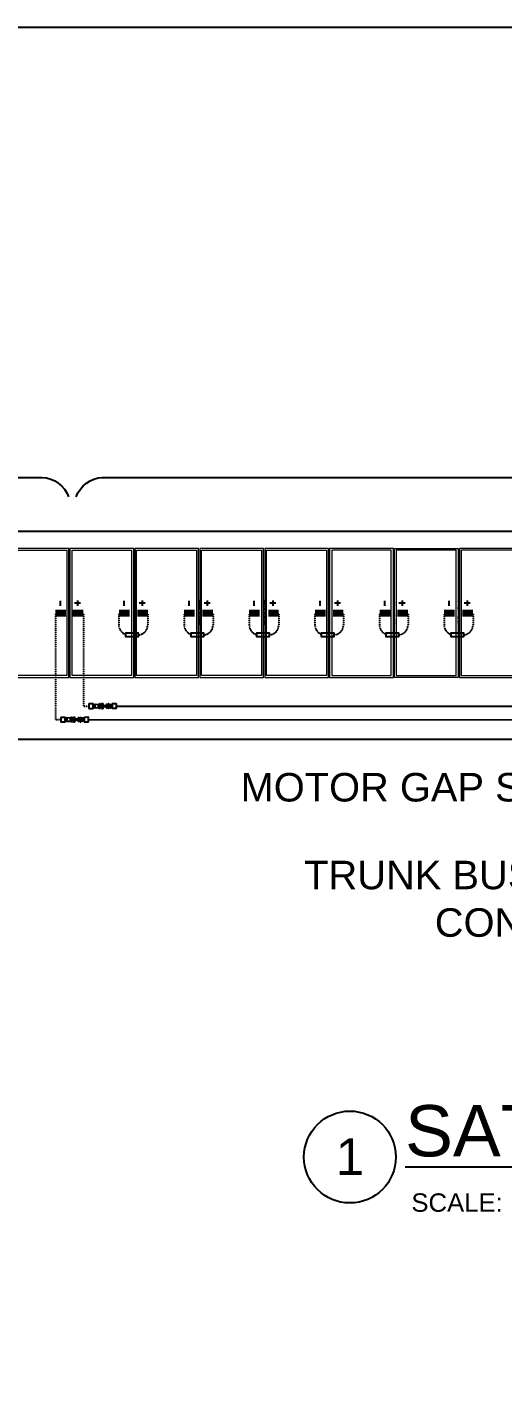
# Model space of a CAD drawing. Header units: feet. Extents: x -12372 to 90117, y -14865 to 4121.
# Drawn here: x 1291 to 1625, y 3173 to 4121 of the extents above; entities that cross this region are included whole.
import ezdxf
from ezdxf import colors
from ezdxf.entities.mleader import LeaderData, LeaderLine
from ezdxf.enums import TextEntityAlignment as Align
from ezdxf.lldxf.tags import DXFTag
from ezdxf.math import Vec2, Vec3

# ---------------------------------------------------------------- set-up
doc = ezdxf.new("R2010")
doc.units = ezdxf.units.FT
doc.header["$MEASUREMENT"] = 0
doc.linetypes.add('HIDDEN', pattern=[0.375, 0.25, -0.125])
for name, color, linetype in [('E-DC HARNESS-NEG', 170, 'DC HARNESS CABLE'), ('E-DC HARNESS-POS', 10, 'DC HARNESS CABLE'), ('E-HARN-COMP', 8, 'Continuous'), ('E-TRNK-CABL-NEG', 6, 'HIDDEN'), ('E-TRUNK-CABLE-POS', 6, 'HIDDEN'), ('G-ANNO-TEXT', 1, 'Continuous'), ('G-ANNO-TEXT @ 1', 1, 'Continuous'), ('Polarity-Text', 7, 'Continuous')]:
    doc.layers.add(name, color=color, linetype=linetype)
doc.styles.add('NEI-A', font='arial.ttf')
doc.styles.get("Standard").update_dxf_attribs({"font": 'arial.ttf'})
tags = doc.linetypes.add('DC HARNESS CABLE', pattern='A,0.5,-0.2,["DH",Standard,S=0.1,R=0,X=-0.1,Y=-0.05],-0.2', length=0.9).pattern_tags.tags
tags[6] = DXFTag(74, 10)

# ---------------------------------------------------------------- blocks, each defined once
blk = doc.blocks.new('A$C4742fff2')
at = {"lineweight": 5}
for points in [[(6.0214, 0), (6.2514, 0), (6.2514, 0.4666), (6.0214, 0.4666)], [(6.0281, 0.46), (6.2447, 0.46), (6.2447, 0.0067), (6.0281, 0.0067)], [(6.4864, 0.4666), (6.2547, 0.4666), (6.2547, 0), (6.4864, 0)], [(6.2631, 0.46), (6.4781, 0.46), (6.4781, 0.0067), (6.2631, 0.0067)], [(6.7197, 0.4666), (6.4897, 0.4666), (6.4897, 0), (6.7197, 0)], [(6.4964, 0.46), (6.7131, 0.46), (6.7131, 0.0067), (6.4964, 0.0067)], [(6.9547, 0.4666), (6.7247, 0.4666), (6.7247, 0), (6.9547, 0)], [(6.7314, 0.46), (6.9481, 0.46), (6.9481, 0.0067), (6.7314, 0.0067)], [(6.9597, 0), (7.1897, 0), (7.1897, 0.4666), (6.9597, 0.4666)], [(6.9664, 0.46), (7.183, 0.46), (7.183, 0.0067), (6.9664, 0.0067)], [(7.193, 0), (7.4247, 0), (7.4247, 0.4666), (7.193, 0.4666)], [(7.4164, 0.0067), (7.4164, 0.46), (7.2014, 0.46), (7.2014, 0.0067)], [(7.658, 0.4666), (7.658, 0), (7.428, 0), (7.428, 0.4666)], [(7.6514, 0.46), (7.4347, 0.46), (7.4347, 0.0067), (7.6514, 0.0067)], [(7.893, 0.4666), (7.663, 0.4666), (7.663, 0), (7.893, 0)], [(7.8863, 0.0067), (7.8863, 0.46), (7.6697, 0.46), (7.6697, 0.0067)], [(6.2531, 0.235), (6.2514, 0.235), (6.2514, 0.2333), (6.2531, 0.2317), (6.2547, 0.2317), (6.2547, 0.2333), (6.2547, 0.235)], [(6.4881, 0.235), (6.4864, 0.235), (6.4864, 0.2317), (6.4897, 0.2317), (6.4897, 0.2333), (6.4897, 0.235)], [(6.7231, 0.235), (6.7214, 0.235), (6.7214, 0.2317), (6.7247, 0.2317), (6.7247, 0.2333), (6.7247, 0.235)], [(6.9581, 0.235), (6.9564, 0.235), (6.9564, 0.2317), (6.9581, 0.2317), (6.9581, 0.2333), (6.9597, 0.2333), (6.9581, 0.2333)], [(7.1914, 0.235), (7.1897, 0.235), (7.1897, 0.2317), (7.193, 0.2317), (7.193, 0.2333), (7.193, 0.235)], [(7.4264, 0.235), (7.4247, 0.235), (7.4247, 0.2317), (7.428, 0.2317), (7.428, 0.2333), (7.428, 0.235)], [(7.6614, 0.235), (7.6597, 0.235), (7.6597, 0.2317), (7.663, 0.2317), (7.663, 0.2333), (7.663, 0.235)]]:
    blk.add_lwpolyline(points, close=True, dxfattribs=at)
for points in [[(6.2547, 0.2783), (6.2514, 0.2783)], [(6.2531, 0.255), (6.2514, 0.255), (6.2514, 0.2567), (6.2531, 0.265), (6.2531, 0.275), (6.2531, 0.2717), (6.2514, 0.2717), (6.2514, 0.27)], [(6.2531, 0.2483), (6.2514, 0.2483), (6.2514, 0.255)], [(6.2547, 0.2483), (6.2514, 0.2483)], [(6.2547, 0.2467), (6.2514, 0.2467), (6.2531, 0.2467)], [(6.2514, 0.2467), (6.2514, 0.245), (6.2547, 0.245)], [(6.2547, 0.27), (6.2547, 0.2733)], [(6.4897, 0.2783), (6.4864, 0.2783)], [(6.4864, 0.27), (6.4864, 0.2717), (6.4864, 0.2733), (6.4881, 0.2733), (6.4881, 0.275), (6.4897, 0.275)], [(6.4881, 0.255), (6.4864, 0.255), (6.4864, 0.265), (6.4881, 0.275)], [(6.4881, 0.2483), (6.4864, 0.2483), (6.4864, 0.255)], [(6.4897, 0.2483), (6.4864, 0.2483)], [(6.4897, 0.2467), (6.4864, 0.2467), (6.4881, 0.2467)], [(6.4864, 0.2467), (6.4864, 0.245), (6.4897, 0.245)], [(6.4881, 0.27), (6.4881, 0.2733)], [(6.7247, 0.2783), (6.7197, 0.2783)], [(6.7197, 0.255), (6.7214, 0.255), (6.7214, 0.265), (6.7231, 0.275)], [(6.7247, 0.2483), (6.7214, 0.2483), (6.7197, 0.2483), (6.7197, 0.2517), (6.7214, 0.2533), (6.7214, 0.255)], [(6.7197, 0.2483), (6.7214, 0.2483)], [(6.7247, 0.2467), (6.7214, 0.2467), (6.7197, 0.2467)], [(6.7247, 0.245), (6.7214, 0.245), (6.7197, 0.245)], [(6.7214, 0.27), (6.7214, 0.2717), (6.7214, 0.2733), (6.7231, 0.275), (6.7247, 0.275)], [(6.7214, 0.245), (6.7214, 0.2467)], [(6.7231, 0.27), (6.7231, 0.2733)], [(6.9597, 0.2783), (6.9547, 0.2783)], [(6.9597, 0.275), (6.9581, 0.275), (6.9564, 0.275), (6.9564, 0.2717), (6.9547, 0.27)], [(6.9564, 0.255), (6.9547, 0.255), (6.9547, 0.2567), (6.9564, 0.265), (6.9564, 0.275), (6.9581, 0.275)], [(6.9564, 0.2483), (6.9547, 0.2483), (6.9547, 0.255)], [(6.9597, 0.2483), (6.9547, 0.2483)], [(6.9597, 0.2467), (6.9547, 0.2467), (6.9564, 0.2467)], [(6.9547, 0.2467), (6.9547, 0.245), (6.9597, 0.245)], [(6.9581, 0.27), (6.9581, 0.2733)], [(7.193, 0.2783), (7.1897, 0.2783)], [(7.1914, 0.255), (7.1897, 0.255), (7.1897, 0.2567), (7.1914, 0.265), (7.1914, 0.275), (7.193, 0.275), (7.1914, 0.275), (7.1914, 0.2733), (7.1897, 0.2717), (7.1897, 0.27)], [(7.1914, 0.2483), (7.1897, 0.2483), (7.1897, 0.255)], [(7.193, 0.2483), (7.1897, 0.2483)], [(7.193, 0.2467), (7.1897, 0.2467), (7.1914, 0.2467)], [(7.1897, 0.2467), (7.1897, 0.245), (7.193, 0.245)], [(7.193, 0.27), (7.193, 0.2733)], [(7.428, 0.2783), (7.4247, 0.2783)], [(7.4247, 0.27), (7.4247, 0.2733), (7.4264, 0.2733), (7.4264, 0.275), (7.428, 0.275)], [(7.4264, 0.255), (7.4247, 0.255), (7.4247, 0.265), (7.4264, 0.275)], [(7.4264, 0.2483), (7.4247, 0.2483), (7.4247, 0.255)], [(7.428, 0.2483), (7.4247, 0.2483)], [(7.428, 0.2467), (7.4247, 0.2467), (7.4264, 0.2467)], [(7.4247, 0.2467), (7.4247, 0.245), (7.428, 0.245)], [(7.4264, 0.27), (7.4264, 0.2733)], [(7.663, 0.2783), (7.658, 0.2783)], [(7.658, 0.255), (7.6597, 0.255), (7.6597, 0.265), (7.6614, 0.275)], [(7.663, 0.2483), (7.6597, 0.2483), (7.658, 0.2483), (7.658, 0.255), (7.6597, 0.255)], [(7.658, 0.2483), (7.6597, 0.2483)], [(7.663, 0.2467), (7.6597, 0.2467), (7.658, 0.2467)], [(7.663, 0.245), (7.6597, 0.245), (7.658, 0.245)], [(7.6597, 0.27), (7.6597, 0.275), (7.6614, 0.275), (7.663, 0.275)], [(7.6597, 0.245), (7.6597, 0.2467)], [(7.6614, 0.27), (7.6614, 0.2733)], [(6.2531, 0.1933), (6.2531, 0.2017), (6.2514, 0.2117), (6.2514, 0.2183), (6.2514, 0.22), (6.2514, 0.2233), (6.2531, 0.2217), (6.2547, 0.2217), (6.2547, 0.2233)], [(6.2547, 0.22), (6.2514, 0.22), (6.2531, 0.22)], [(6.2514, 0.2183), (6.2547, 0.2183)], [(6.2514, 0.1983), (6.2514, 0.195), (6.2531, 0.195), (6.2531, 0.1917), (6.2547, 0.1917)], [(6.2547, 0.1967), (6.2547, 0.1933), (6.2531, 0.1933), (6.2531, 0.1917)], [(6.4897, 0.2233), (6.4897, 0.2217), (6.4864, 0.2217), (6.4864, 0.2233), (6.4864, 0.22)], [(6.4897, 0.1933), (6.4881, 0.1933), (6.4881, 0.195), (6.4864, 0.2017), (6.4864, 0.2117), (6.4864, 0.2183), (6.4864, 0.22), (6.4897, 0.22)], [(6.4864, 0.2183), (6.4897, 0.2183)], [(6.4881, 0.1917), (6.4881, 0.1933), (6.4864, 0.1933), (6.4864, 0.195), (6.4864, 0.1983)], [(6.4881, 0.1967), (6.4881, 0.1933), (6.4881, 0.1917), (6.4897, 0.1917)], [(6.7247, 0.2233), (6.7247, 0.2217), (6.7214, 0.2217), (6.7214, 0.2233), (6.7197, 0.2233)], [(6.7214, 0.2117), (6.7214, 0.2133), (6.7197, 0.215), (6.7197, 0.2183), (6.7197, 0.22), (6.7214, 0.22), (6.7247, 0.22)], [(6.7247, 0.2183), (6.7214, 0.2183), (6.7197, 0.2183)], [(6.7197, 0.2117), (6.7214, 0.2117), (6.7214, 0.2017), (6.7231, 0.195), (6.7231, 0.1933), (6.7247, 0.1933)], [(6.7214, 0.22), (6.7214, 0.2233)], [(6.7231, 0.1917), (6.7231, 0.1933), (6.7214, 0.1933), (6.7214, 0.195), (6.7214, 0.1983)], [(6.7231, 0.1967), (6.7231, 0.1933), (6.7231, 0.1917), (6.7247, 0.1917)], [(6.9597, 0.2233), (6.9581, 0.2217), (6.9564, 0.2217), (6.9564, 0.2233), (6.9547, 0.2233), (6.9547, 0.22), (6.9547, 0.2183)], [(6.9597, 0.22), (6.9547, 0.22), (6.9564, 0.22)], [(6.9581, 0.1933), (6.9564, 0.1933), (6.9564, 0.2017), (6.9547, 0.2117), (6.9547, 0.2183), (6.9597, 0.2183)], [(6.9547, 0.1983), (6.9564, 0.195), (6.9564, 0.1917), (6.9581, 0.1917), (6.9581, 0.1933), (6.9581, 0.1967)], [(7.193, 0.2233), (7.193, 0.2217), (7.1914, 0.2217), (7.1897, 0.2233), (7.1897, 0.22), (7.1897, 0.2183)], [(7.193, 0.22), (7.1897, 0.22), (7.1914, 0.22)], [(7.1897, 0.1983), (7.1897, 0.195), (7.1914, 0.1933), (7.1914, 0.1917), (7.1914, 0.1933), (7.1914, 0.2017), (7.1897, 0.2117), (7.1897, 0.2183), (7.193, 0.2183)], [(7.1914, 0.1933), (7.193, 0.1933), (7.193, 0.1967)], [(7.428, 0.2233), (7.428, 0.2217), (7.4247, 0.2217), (7.4247, 0.2233), (7.4247, 0.22), (7.4247, 0.2183)], [(7.428, 0.22), (7.4247, 0.22), (7.4264, 0.22)], [(7.428, 0.2183), (7.4247, 0.2183), (7.4247, 0.2117), (7.4247, 0.2017), (7.4264, 0.195), (7.4264, 0.1933), (7.428, 0.1933)], [(7.4247, 0.1983), (7.4247, 0.1933), (7.4264, 0.1933), (7.4264, 0.1917), (7.4264, 0.1933), (7.4264, 0.1967)], [(7.663, 0.2233), (7.663, 0.2217), (7.6597, 0.2217), (7.6597, 0.2233), (7.658, 0.2233)], [(7.6597, 0.2117), (7.658, 0.2117), (7.658, 0.2183), (7.658, 0.22), (7.663, 0.22)], [(7.663, 0.2183), (7.6597, 0.2183), (7.658, 0.2183)], [(7.658, 0.2117), (7.6597, 0.2117), (7.6597, 0.2017), (7.6614, 0.195), (7.6614, 0.1933), (7.663, 0.1933)], [(7.6597, 0.22), (7.6597, 0.2233)], [(7.6597, 0.1983), (7.6597, 0.1933), (7.6614, 0.1933), (7.6614, 0.1917), (7.6614, 0.1933), (7.6614, 0.1967)], [(6.2547, 0.19), (6.2514, 0.19)], [(6.4897, 0.19), (6.4864, 0.19)], [(6.7247, 0.19), (6.7197, 0.19)], [(6.9597, 0.19), (6.9547, 0.19)], [(7.193, 0.19), (7.1897, 0.19)], [(7.428, 0.19), (7.4247, 0.19)], [(7.4264, 0.1917), (7.428, 0.1917)], [(7.663, 0.19), (7.658, 0.19)], [(7.6614, 0.1917), (7.663, 0.1917)]]:
    blk.add_lwpolyline(points, dxfattribs=at)
at = {"color": 8, "lineweight": 5, "true_color": 0x808080}
for points in [[(6.2547, 0.2767), (6.2514, 0.2767)], [(6.2514, 0.2733), (6.2514, 0.275), (6.2531, 0.275), (6.2547, 0.26)], [(6.2514, 0.2633), (6.2514, 0.2717), (6.2531, 0.2717)], [(6.2514, 0.2667), (6.2514, 0.27), (6.2531, 0.27)], [(6.2547, 0.255), (6.2514, 0.255)], [(6.2547, 0.2733), (6.2547, 0.2733)], [(6.4897, 0.2767), (6.4864, 0.2767)], [(6.4864, 0.2733), (6.4864, 0.275), (6.4881, 0.275), (6.4897, 0.26)], [(6.4864, 0.2633), (6.4864, 0.2717), (6.4881, 0.2717)], [(6.4864, 0.2667), (6.4864, 0.27)], [(6.4897, 0.255), (6.4864, 0.255)], [(6.4881, 0.2733), (6.4881, 0.2733)], [(6.4897, 0.2717), (6.4897, 0.27), (6.4897, 0.2717), (6.4914, 0.2717)], [(6.7247, 0.2767), (6.7197, 0.2767)], [(6.7197, 0.2733), (6.7197, 0.275), (6.7231, 0.275), (6.7247, 0.26)], [(6.7197, 0.2717), (6.7214, 0.2717), (6.7214, 0.27), (6.7197, 0.2633)], [(6.7197, 0.2667), (6.7197, 0.2683), (6.7214, 0.27), (6.7197, 0.27)], [(6.7247, 0.255), (6.7214, 0.255)], [(6.7231, 0.2733), (6.7231, 0.2733)], [(6.7247, 0.2717), (6.7247, 0.27), (6.7247, 0.2717), (6.7264, 0.2717)], [(6.9597, 0.2767), (6.9547, 0.2767)], [(6.9547, 0.2733), (6.9547, 0.275), (6.9564, 0.275)], [(6.9547, 0.2717), (6.9564, 0.2717), (6.9564, 0.27), (6.9547, 0.2633)], [(6.9547, 0.2667), (6.9547, 0.27), (6.9564, 0.27)], [(6.9597, 0.255), (6.9547, 0.255)], [(6.9581, 0.275), (6.9597, 0.26)], [(6.9581, 0.2733), (6.9581, 0.2733)], [(6.9597, 0.2717), (6.9597, 0.2717)], [(7.193, 0.2767), (7.1897, 0.2767)], [(7.1897, 0.2733), (7.1897, 0.275), (7.1914, 0.275), (7.193, 0.26)], [(7.1897, 0.2633), (7.1897, 0.2717), (7.1914, 0.2717)], [(7.1897, 0.2667), (7.1897, 0.27), (7.1914, 0.27)], [(7.193, 0.255), (7.1897, 0.255)], [(7.193, 0.2733), (7.193, 0.2733)], [(7.193, 0.2717), (7.193, 0.27), (7.193, 0.2717), (7.1947, 0.2717)], [(7.428, 0.2767), (7.4247, 0.2767)], [(7.4247, 0.2733), (7.4247, 0.275), (7.4264, 0.275), (7.428, 0.26)], [(7.4247, 0.2633), (7.4247, 0.2717), (7.4264, 0.2717)], [(7.4247, 0.2667), (7.4247, 0.27), (7.4264, 0.27)], [(7.428, 0.255), (7.4247, 0.255)], [(7.4264, 0.2733), (7.4264, 0.2733)], [(7.428, 0.2717), (7.428, 0.27), (7.428, 0.2717), (7.4297, 0.2717)], [(7.663, 0.2767), (7.658, 0.2767)], [(7.658, 0.2733), (7.658, 0.275), (7.6614, 0.275), (7.663, 0.26)], [(7.658, 0.2717), (7.6597, 0.2717), (7.6597, 0.27), (7.658, 0.2633)], [(7.658, 0.27), (7.6597, 0.27), (7.658, 0.2683), (7.658, 0.2667)], [(7.663, 0.255), (7.6597, 0.255)], [(7.6614, 0.2733), (7.6614, 0.2733)], [(7.663, 0.2717), (7.663, 0.27), (7.663, 0.2717), (7.6647, 0.2717)], [(6.2514, 0.2117), (6.2547, 0.2117)], [(6.2514, 0.205), (6.2514, 0.195), (6.2531, 0.195)], [(6.2514, 0.1983), (6.2514, 0.2)], [(6.2547, 0.2083), (6.2531, 0.1933)], [(6.2547, 0.1983), (6.2547, 0.195), (6.2547, 0.1967)], [(6.4864, 0.2117), (6.4897, 0.2117)], [(6.4864, 0.205), (6.4864, 0.195), (6.4881, 0.195)], [(6.4881, 0.1983), (6.4864, 0.1983), (6.4864, 0.2)], [(6.4897, 0.2083), (6.4881, 0.1933)], [(6.4897, 0.1983), (6.4897, 0.195), (6.4897, 0.1967)], [(6.7197, 0.195), (6.7214, 0.195), (6.7214, 0.1967), (6.7197, 0.205)], [(6.7197, 0.1983), (6.7214, 0.1983), (6.7197, 0.1983), (6.7197, 0.2)], [(6.7214, 0.2117), (6.7247, 0.2117)], [(6.7247, 0.2083), (6.7231, 0.1933)], [(6.7247, 0.1983), (6.7247, 0.195), (6.7247, 0.1967)], [(6.9547, 0.2117), (6.9597, 0.2117)], [(6.9547, 0.195), (6.9564, 0.195), (6.9564, 0.1967), (6.9547, 0.205)], [(6.9564, 0.1983), (6.9547, 0.1983), (6.9547, 0.2)], [(6.9597, 0.2083), (6.9581, 0.1933)], [(6.9597, 0.1967), (6.9581, 0.195), (6.9597, 0.1983)], [(7.1897, 0.2117), (7.193, 0.2117)], [(7.1897, 0.205), (7.1897, 0.195), (7.1914, 0.195)], [(7.1914, 0.1983), (7.1897, 0.1983), (7.1897, 0.2)], [(7.193, 0.2083), (7.1914, 0.1933)], [(7.193, 0.1983), (7.193, 0.195), (7.193, 0.1967)], [(7.4247, 0.2117), (7.428, 0.2117)], [(7.4247, 0.205), (7.4247, 0.195), (7.4264, 0.195)], [(7.4247, 0.1983), (7.4247, 0.2)], [(7.428, 0.2083), (7.4264, 0.1933)], [(7.428, 0.1983), (7.428, 0.195), (7.428, 0.1967)], [(7.658, 0.195), (7.6597, 0.195), (7.6597, 0.1967), (7.658, 0.205)], [(7.658, 0.1983), (7.6597, 0.1983), (7.658, 0.1983), (7.658, 0.2)], [(7.6597, 0.2117), (7.663, 0.2117)], [(7.663, 0.2083), (7.6614, 0.1933)], [(7.663, 0.1983), (7.663, 0.195), (7.663, 0.1967)], [(6.2531, 0.1917), (6.2514, 0.1917), (6.2514, 0.1933)], [(6.2547, 0.19), (6.2514, 0.19)], [(6.2547, 0.1933), (6.2547, 0.1933)], [(6.4881, 0.1917), (6.4864, 0.1917), (6.4864, 0.1933)], [(6.4897, 0.19), (6.4864, 0.19)], [(6.4881, 0.1933), (6.4881, 0.1933)], [(6.7231, 0.1917), (6.7214, 0.1917), (6.7197, 0.1933)], [(6.7247, 0.19), (6.7197, 0.19)], [(6.7231, 0.1933), (6.7231, 0.1933)], [(6.9564, 0.1917), (6.9547, 0.1917), (6.9547, 0.1933)], [(6.9597, 0.19), (6.9547, 0.19)], [(6.9581, 0.195), (6.9581, 0.195)], [(6.9581, 0.1933), (6.9581, 0.1933)], [(7.1914, 0.1917), (7.1897, 0.1917), (7.1897, 0.1933)], [(7.193, 0.19), (7.1897, 0.19)], [(7.193, 0.1933), (7.193, 0.1933)], [(7.4264, 0.1917), (7.4247, 0.1917), (7.4247, 0.1933)], [(7.428, 0.19), (7.4247, 0.19)], [(7.4264, 0.1933), (7.4264, 0.1933)], [(7.6614, 0.1917), (7.6597, 0.1917), (7.658, 0.1933)], [(7.663, 0.19), (7.658, 0.19)], [(7.6614, 0.1933), (7.6614, 0.1933)]]:
    blk.add_lwpolyline(points, dxfattribs=at)
for points in [[(6.2547, 0.2717), (6.2547, 0.27)], [(6.9581, 0.2717), (6.9597, 0.27)]]:
    blk.add_lwpolyline(points, close=True, dxfattribs=at)
blk = doc.blocks.new('DETAIL_TITLE')
blk.add_circle((0.5923, -0.5126), 0.25)
at = {"style": 'NEI-A'}
blk.add_attdef('DETAIL_TITLE_001', (0.9099, -0.4851), '', height=0.2, dxfattribs=at)
at = {"style": 'NEI-A', "flags": 8}
blk.add_attdef('#', text='', height=0.2, dxfattribs=at).set_placement((0.5922, -0.5109), align=Align.MIDDLE_CENTER)
at = {"style": 'NEI-A'}
for tag, p in [('SCALE:', (0.9386, -0.7379)), ('1"_=_', (1.5474, -0.7379))]:
    blk.add_attdef(tag, text='', height=0.1, dxfattribs=at).set_placement(p, align=Align.BOTTOM_LEFT)
blk = doc.blocks.new('*U102')
at = {"layer": 'G-ANNO-TEXT @ 1'}
ref = blk.add_blockref('DETAIL_TITLE', (1441.18, 3394.18), dxfattribs=dict(at, xscale=128.9267043143703, yscale=128.9267043143703, zscale=128.9267043143703))
ref.add_attrib('#', '1', dxfattribs={"layer": '0', "height": 25.79, "style": 'NEI-A'}).set_placement((1517.53, 3328.31), align=Align.MIDDLE_CENTER)
ref.add_attrib('DETAIL_TITLE_001', '%%USAT X STRING RACK - XX MODULES XXXW', (1556.23, 3328.51), dxfattribs={"layer": '0', "height": 36, "style": 'NEI-A'})
ref.add_attrib('SCALE:', 'SCALE:', dxfattribs={"layer": '0', "height": 12.893, "style": 'NEI-A'}).set_placement((1560.64, 3302.57), align=Align.TOP_LEFT)
blk = doc.blocks.new('A$C2C7A52CE')
at = {"layer": 'E-HARN-COMP'}
for p, q in [((-0.496, 0.086, 0.079), (-0.494, 0.085, 0.079)), ((-0.496, -0.086, 0.079), (-0.494, -0.085, 0.079))]:
    blk.add_line(p, q, dxfattribs=at)
for points, elevation in [([(-0.634, -0.1), (-0.636, -0.098), (-0.636, 0.098), (-0.634, 0.1), (-0.576, 0.1), (-0.573, 0.097), (-0.573, -0.097), (-0.576, -0.1), (-0.634, -0.1)], -0.033), ([(-0.634, 0.031), (-0.629, 0.031), (-0.629, 0.022), (-0.598, 0.022)], 0.079), ([(-0.573, 0.062), (-0.571, 0.06), (-0.515, 0.06), (-0.512, 0.062)], 0.015), ([(-0.509, -0.1), (-0.512, -0.097), (-0.512, 0.097), (-0.509, 0.1), (-0.496, 0.1), (-0.496, -0.1), (-0.509, -0.1)], -0.033), ([(-0.493, 0.097), (-0.493, 0.093), (-0.491, 0.089), (-0.389, 0.062), (-0.284, 0.075), (-0.281, 0.078), (-0.27, 0.078), (-0.27, -0.078), (-0.281, -0.078), (-0.284, -0.075), (-0.389, -0.062), (-0.491, -0.089), (-0.493, -0.097), (-0.493, 0.097)], -0.033), ([(-0.27, -0.078), (-0.267, -0.075), (-0.267, 0.075), (-0.27, 0.078)], -0.033), ([(-0.267, 0.069), (-0.263, 0.065), (-0.246, 0.065), (-0.246, 0.072), (-0.237, 0.072), (-0.237, 0.065), (-0.222, 0.065), (-0.218, 0.072), (-0.216, 0.072), (-0.212, 0.065), (-0.209, 0.065), (-0.204, 0.072), (-0.203, 0.072)], 0.079), ([(-0.003, -0.087), (-0.006, -0.091), (-0.033, -0.1), (-0.141, -0.1), (-0.198, -0.098), (-0.203, -0.095), (-0.203, 0.094), (-0.198, 0.098), (-0.141, 0.1), (-0.034, 0.1), (-0.006, 0.09), (-0.003, 0.087), (0, 0.059), (0, 0.002), (-0.002, -0.07), (-0.003, -0.087)], -0.024), ([(-0.634, -0.031), (-0.629, -0.031), (-0.629, -0.022), (-0.598, -0.022)], 0.079), ([(-0.573, -0.063), (-0.571, -0.06), (-0.515, -0.06), (-0.512, -0.063)], 0.015), ([(-0.267, -0.069), (-0.263, -0.065), (-0.246, -0.065), (-0.246, -0.072), (-0.237, -0.072), (-0.237, -0.065), (-0.229, -0.065), (-0.225, -0.073), (-0.223, -0.073), (-0.218, -0.065), (-0.215, -0.065), (-0.211, -0.073), (-0.209, -0.073), (-0.205, -0.065), (-0.203, -0.065)], -0.039)]:
    blk.add_lwpolyline(points, dxfattribs=dict(at, elevation=elevation))
for points in [[(-0.59, 0.018), (-0.426, 0.018)], [(-0.426, 0.018), (-0.426, -0.018)], [(-0.59, -0.018), (-0.426, -0.018)]]:
    blk.add_lwpolyline(points, dxfattribs=at)
blk = doc.blocks.new('A$C084F4888')
at = {"layer": 'E-HARN-COMP'}
for p, q in [((0.523, 0.021, 0.006), (0.415, 0.021, 0.006)), ((0.54, 0.017, 0.006), (0.568, 0.017, 0.006)), ((0.523, -0.021, 0.006), (0.415, -0.021, 0.006)), ((0.54, -0.017, 0.006), (0.568, -0.017, 0.006))]:
    blk.add_line(p, q, dxfattribs=at)
for points, elevation in [([(0.196, -0.096), (0.2, -0.092), (0.2, 0.092), (0.196, 0.097), (0.034, 0.098), (0.006, 0.089), (0.003, 0.086), (0.001, 0.071), (0, 0.031), (0, -0.01), (0.001, -0.072), (0.003, -0.086), (0.033, -0.098), (0.196, -0.096)], -0.011), ([(0.2, 0.068), (0.202, 0.064), (0.203, 0.062), (0.203, 0.056), (0.204, 0.056), (0.205, 0.062), (0.205, 0.064), (0.209, 0.072), (0.212, 0.072), (0.216, 0.064), (0.217, 0.056), (0.22, 0.056)], 0.053), ([(0.275, 0.077), (0.275, -0.077), (0.277, -0.074), (0.277, -0.063), (0.282, -0.059), (0.294, -0.059), (0.314, -0.052), (0.322, -0.052), (0.326, -0.054), (0.351, -0.097), (0.353, -0.098), (0.353, 0.098), (0.35, 0.096), (0.326, 0.054), (0.322, 0.052), (0.314, 0.052), (0.294, 0.059), (0.282, 0.059), (0.277, 0.063), (0.277, 0.074), (0.275, 0.077)], 0), ([(0.353, 0.086), (0.366, 0.086)], 0.004), ([(0.466, 0.063), (0.466, 0.065), (0.457, 0.073), (0.45, 0.076), (0.431, 0.076), (0.433, 0.07), (0.373, 0.07), (0.369, 0.075), (0.369, 0.096), (0.366, 0.098), (0.366, -0.098), (0.369, -0.096), (0.369, -0.075), (0.373, -0.07), (0.433, -0.07), (0.431, -0.076), (0.45, -0.076), (0.457, -0.073), (0.466, -0.065), (0.466, -0.063), (0.464, -0.062), (0.373, -0.059), (0.369, -0.055), (0.369, -0.044), (0.371, -0.042), (0.371, 0.042), (0.369, 0.044), (0.369, 0.055), (0.373, 0.059)], 0.027), ([(0.373, 0.059), (0.464, 0.062), (0.466, 0.063)], 0.027), ([(0.2, -0.067), (0.203, -0.072), (0.205, -0.072), (0.209, -0.064), (0.212, -0.064), (0.216, -0.072), (0.218, -0.072), (0.223, -0.064), (0.223, -0.062)], 0.006), ([(0.353, -0.086), (0.366, -0.086)], 0.004)]:
    blk.add_lwpolyline(points, dxfattribs=dict(at, elevation=elevation))
for points in [[(0.266, 0.077), (0.264, 0.074), (0.264, 0.067), (0.259, 0.062), (0.252, 0.062), (0.252, 0.064), (0.227, 0.064), (0.227, 0.062), (0.226, 0.062), (0.222, 0.062), (0.22, 0.06), (0.22, 0.05), (0.221, 0.047), (0.223, 0.045), (0.226, 0.044), (0.26, 0.044), (0.263, 0.045), (0.264, 0.048), (0.264, 0.067)], [(0.371, 0.037), (0.38, 0.037)], [(0.38, -0.042), (0.38, 0.042), (0.381, 0.041), (0.381, -0.041), (0.38, -0.042)], [(0.382, 0.035), (0.385, 0.034), (0.385, -0.034), (0.382, -0.035), (0.382, 0.035), (0.381, 0.039)], [(0.385, 0.029), (0.392, 0.029)], [(0.397, 0.039), (0.396, 0.035), (0.392, 0.034), (0.392, -0.034), (0.396, -0.035), (0.396, 0.035)], [(0.398, 0.042), (0.397, 0.041), (0.397, -0.041), (0.398, -0.042), (0.398, 0.042)], [(0.398, 0.037), (0.403, 0.037)], [(0.403, 0.042), (0.406, 0.041), (0.41, 0.038), (0.41, 0.034), (0.414, 0.032), (0.573, 0.032), (0.574, 0.031), (0.575, 0.024), (0.575, -0.024), (0.575, -0.03), (0.573, -0.032), (0.414, -0.032), (0.41, -0.038), (0.406, -0.041), (0.405, -0.042), (0.403, -0.042), (0.403, 0.042)], [(0.537, 0.024), (0.538, 0.022), (0.538, -0.022), (0.537, -0.024), (0.537, 0.024)], [(0.575, 0.024), (0.57, 0.019), (0.57, -0.019), (0.575, -0.024)], [(0.266, -0.077), (0.264, -0.074), (0.264, -0.067), (0.259, -0.062), (0.252, -0.062), (0.252, -0.064), (0.227, -0.064), (0.227, -0.062), (0.226, -0.062), (0.222, -0.062), (0.22, -0.06), (0.22, -0.05), (0.221, -0.047), (0.223, -0.045), (0.226, -0.044), (0.26, -0.044), (0.263, -0.045), (0.264, -0.048), (0.264, -0.067)], [(0.371, -0.037), (0.38, -0.037)], [(0.381, -0.039), (0.382, -0.035)], [(0.385, -0.029), (0.392, -0.029)], [(0.396, -0.035), (0.397, -0.039)], [(0.398, -0.037), (0.403, -0.037)]]:
    blk.add_lwpolyline(points, dxfattribs=at)
at = {"layer": 'E-HARN-COMP', "elevation": 0.063}
blk.add_lwpolyline([(0.351, 0.024), (0.299, 0.024), (0.299, -0.024), (0.351, -0.024)], close=True, dxfattribs=at)
at = {"layer": 'E-HARN-COMP'}
blk.add_circle((0.318, 0, 0.052), 0.0136, dxfattribs=at)

msp = doc.modelspace()

# ---------------------------------------------------------------- linework, layer by layer
msp.add_line((111.89, 3767.35), (3933.47, 3767.35))
msp.add_lwpolyline([(0, 4121.03), (4102.45, 4121.03), (4102.45, 669.44), (0, 669.44)], close=True)
at = {"layer": 'E-DC HARNESS-NEG', "ltscale": 0.5}
msp.add_lwpolyline([(1334.23, 3634.93), (2039.54, 3635.08), (2039.54, 3632.69)], dxfattribs=at)
at = {"layer": 'E-DC HARNESS-POS', "ltscale": 0.5}
for points in [[(1353.91, 3644.5), (2051.79, 3644.5), (2051.79, 3624.22)], [(144.3, 3621.38), (2048.84, 3621.28)]]:
    msp.add_lwpolyline(points, dxfattribs=at)
at = {"layer": 'E-HARN-COMP', "const_width": 5}
for points in [[(1311.06, 3709.71), (1318.52, 3709.71)], [(1323.2, 3709.71), (1330.65, 3709.71)], [(1355.68, 3709.71), (1363.13, 3709.71)], [(1368.52, 3709.71), (1375.97, 3709.71)], [(1401.28, 3709.71), (1408.73, 3709.71)], [(1414.13, 3709.71), (1421.58, 3709.71)], [(1446.89, 3709.71), (1454.34, 3709.71)], [(1460.23, 3709.71), (1467.68, 3709.71)], [(1492.98, 3709.71), (1500.44, 3709.71)], [(1505.57, 3709.71), (1513.03, 3709.71)], [(1538.33, 3709.71), (1545.79, 3709.71)], [(1550.83, 3709.71), (1558.28, 3709.71)], [(1583.58, 3709.71), (1591.04, 3709.71)], [(1596.43, 3709.71), (1603.88, 3709.71)]]:
    msp.add_lwpolyline(points, dxfattribs=at)
at = {"layer": 'E-HARN-COMP'}
for points in [[(1364.73, 3695.62), (1360.17, 3695.62), (1360.17, 3693.3), (1364.73, 3693.3)], [(1364.73, 3693.3), (1369.29, 3693.3), (1369.29, 3695.62), (1364.73, 3695.62)], [(1410.55, 3695.62), (1405.98, 3695.62), (1405.98, 3693.3), (1410.55, 3693.3)], [(1410.55, 3693.3), (1415.11, 3693.3), (1415.11, 3695.62), (1410.55, 3695.62)], [(1456.64, 3695.62), (1452.08, 3695.62), (1452.08, 3693.3), (1456.64, 3693.3)], [(1456.64, 3693.3), (1461.21, 3693.3), (1461.21, 3695.62), (1456.64, 3695.62)], [(1501.99, 3695.62), (1497.43, 3695.62), (1497.43, 3693.3), (1501.99, 3693.3)], [(1501.99, 3693.3), (1506.56, 3693.3), (1506.56, 3695.62), (1501.99, 3695.62)], [(1547.24, 3695.62), (1542.68, 3695.62), (1542.68, 3693.3), (1547.24, 3693.3)], [(1547.24, 3693.3), (1551.81, 3693.3), (1551.81, 3695.62), (1547.24, 3695.62)], [(1592.84, 3695.62), (1588.28, 3695.62), (1588.28, 3693.3), (1592.84, 3693.3)], [(1592.84, 3693.3), (1597.41, 3693.3), (1597.41, 3695.62), (1592.84, 3695.62)]]:
    msp.add_lwpolyline(points, dxfattribs=at)
at = {"layer": 'E-TRNK-CABL-NEG', "ltscale": 0.1}
msp.add_lwpolyline([(1311, 3709.71), (1311, 3635.03), (1314.73, 3635.03)], dxfattribs=at)
for points in [[(1355.46, 3709.71), (1355.46, 3701.47, 0.318747), (1360.17, 3694.84, 0.318747)], [(1401.28, 3709.71), (1401.28, 3701.47, 0.318747), (1405.98, 3694.84, 0.318747)], [(1446.89, 3709.71), (1446.89, 3701.47, 0.338726), (1452.07, 3694.69, 0.338726)], [(1493.03, 3709.71), (1493.03, 3701.47, 0.305811), (1497.43, 3694.96, 0.305811)], [(1538.28, 3709.71), (1538.28, 3701.47, 0.305811), (1542.68, 3694.96, 0.305811)], [(1583.58, 3709.71), (1583.58, 3701.47, 0.318365), (1588.28, 3694.84, 0.318365)]]:
    msp.add_lwpolyline(points, format="xyb", dxfattribs=at)
at = {"layer": 'E-TRUNK-CABLE-POS', "ltscale": 0.1}
msp.add_lwpolyline([(1330.66, 3709.71), (1330.66, 3644.5), (1334.42, 3644.5)], dxfattribs=at)
for points in [[(1375.77, 3709.71), (1375.77, 3701.47, -0.391396), (1369.29, 3694.47, -0.391396)], [(1421.58, 3709.71), (1421.58, 3701.47, -0.391396), (1415.11, 3694.47, -0.391396)], [(1467.68, 3709.71), (1467.68, 3701.47, -0.391396), (1461.21, 3694.47, -0.391396)], [(1513.03, 3709.71), (1513.03, 3701.47, -0.391396), (1506.56, 3694.47, -0.391396)], [(1558.28, 3709.71), (1558.28, 3701.47, -0.391396), (1551.81, 3694.47, -0.391396)], [(1603.88, 3709.71), (1603.88, 3701.47, -0.391396), (1597.41, 3694.47, -0.391396)]]:
    msp.add_lwpolyline(points, format="xyb", dxfattribs=at)
at = {"layer": 'G-ANNO-TEXT', "flags": 128}
for points in [[(111.89, 3791.32, -0.401002), (127.88, 3804.97), (674.81, 3804.97, 0.298343), (693.32, 3818.62, 0.298343), (711.82, 3804.97), (1301.75, 3804.97, -0.298343), (1320.26, 3791.32)], [(1325.56, 3791.32, -0.298343), (1344.07, 3804.97), (2003.96, 3804.97, 0.298343), (2022.46, 3818.62, 0.298343), (2040.97, 3804.97), (2695.85, 3804.97, -0.340759), (2716.27, 3791.32)]]:
    msp.add_lwpolyline(points, format="xyb", dxfattribs=at)
at = {"layer": 'Polarity-Text'}
for p, q in [((1314.46, 3718.49), (1314.46, 3714.87)), ((1328.6, 3716.75), (1324.32, 3716.75)), ((1326.46, 3718.56), (1326.46, 3714.94)), ((1359.08, 3718.49), (1359.08, 3714.87)), ((1373.92, 3716.75), (1369.64, 3716.75)), ((1371.78, 3718.56), (1371.78, 3714.94)), ((1404.67, 3718.49), (1404.67, 3714.87)), ((1419.53, 3716.75), (1415.25, 3716.75)), ((1417.39, 3718.56), (1417.39, 3714.94)), ((1450.28, 3718.49), (1450.28, 3714.87)), ((1465.62, 3716.75), (1461.35, 3716.75)), ((1463.49, 3718.56), (1463.49, 3714.94)), ((1496.38, 3718.49), (1496.38, 3714.87)), ((1510.97, 3716.75), (1506.7, 3716.75)), ((1508.84, 3718.56), (1508.84, 3714.94)), ((1541.73, 3718.49), (1541.73, 3714.87)), ((1556.22, 3716.75), (1551.95, 3716.75)), ((1554.09, 3718.56), (1554.09, 3714.94)), ((1586.98, 3718.49), (1586.98, 3714.87)), ((1601.82, 3716.75), (1597.55, 3716.75)), ((1599.69, 3718.56), (1599.69, 3714.94))]:
    msp.add_line(p, q, dxfattribs=at)

# ---------------------------------------------------------------- block references
at = {"xscale": 194.04614304, "yscale": 194.04614304, "zscale": 194.04614304}
msp.add_blockref('A$C4742fff2', (107.36, 3664.64), dxfattribs=at)
at = {"layer": 'E-HARN-COMP', "xscale": -15.70421105720596, "yscale": 15.70421105720596, "zscale": 15.70421105720596}
for p in [(1334.42, 3644.47, 0.7), (1314.73, 3635, 0.7)]:
    msp.add_blockref('A$C2C7A52CE', p, dxfattribs=at)
at = {"layer": 'E-HARN-COMP', "xscale": 15.70421105720596, "yscale": 15.70421105720596, "zscale": 15.70421105720596, "rotation": 180.6156573093305}
for p in [(1353.91, 3644.57, 0.18), (1353.91, 3644.57, 0.18), (1334.23, 3635.1, 0.18), (1334.23, 3635.1, 0.18)]:
    msp.add_blockref('A$C084F4888', p, dxfattribs=at)
at = {"layer": 'G-ANNO-TEXT', "lineweight": 200}
msp.add_blockref('*U102', (0, 0), dxfattribs=at)

# ---------------------------------------------------------------- next in the draw order: leaders
at = {"layer": 'G-ANNO-TEXT'}
ml = msp.add_multileader_mtext('Standard', dxfattribs=at)
ml.set_content('TRUNK BUS OVERMOLDED CONNECTION (TYP.)', color=256, style='NEI-A')
ml.set_leader_properties()
ml.build(insert=Vec2(0, 0))
ml.multileader.update_dxf_attribs({"dogleg_length": 0.36, "arrow_head_size": 22.51})
ctx = ml.context
ctx.base_point, ctx.char_height, ctx.arrow_head_size, ctx.landing_gap_size, ctx.plane_origin = Vec3(1464.49, 3523.04, -22.9), 20, 22.51, 23.05, Vec3(9550.68, -2048.83, -22.9)
ctx.text_align_type = 2
notes = []
notes.append((ctx, [(1, (1, 1, 0), (1922.47, 3523.04, -22.9), (-1, 0), 46.1, [(1, [(2036.81, 3628.17, -22.9)], 0, [])])]))
ctx.mtext.insert, ctx.mtext.width, ctx.mtext.alignment, ctx.mtext.flow_direction = Vec3(1853.32, 3535.98, -22.9), 371.5813, 3, 5
ctx.mtext.has_bg_fill, ctx.mtext.bg_color, ctx.mtext.bg_scale_factor, ctx.mtext.bg_transparency, ctx.mtext.use_window_bg_color = 1, -1073741824, 1.5, 0, 1
for ctx, leaders in notes:
    for number, flags, end, landing, length, lines in leaders:
        leader = LeaderData()
        leader.index, (leader.has_last_leader_line, leader.has_dogleg_vector, leader.attachment_direction) = number, flags
        leader.last_leader_point, leader.dogleg_vector, leader.dogleg_length = Vec3(end), Vec3(landing), length
        for number, points, colour, breaks in lines:
            line = LeaderLine()
            line.index, line.vertices, line.color, line.breaks = number, Vec3.list(points), colors.encode_raw_color(colour), breaks
            leader.lines.append(line)
        ctx.leaders.append(leader)

# ---------------------------------------------------------------- next in the draw order: leaders
ml = msp.add_multileader_mtext('Standard', dxfattribs=at)
ml.set_content('MOTOR GAP STRING JUMPER', color=256, style='NEI-A')
ml.set_leader_properties()
ml.build(insert=Vec2(0, 0))
ml.multileader.update_dxf_attribs({"dogleg_length": 0.36, "arrow_head_size": 22.51})
ctx = ml.context
ctx.base_point, ctx.char_height, ctx.arrow_head_size, ctx.landing_gap_size, ctx.plane_origin = Vec3(1420.19, 3587.4, -22.9), 20, 22.51, 23.05, Vec3(9628.08, -1861.51, -22.9)
ctx.text_align_type = 2
notes = []
notes.append((ctx, [(1, (1, 1, 0), (1916.66, 3587.4, -22.9), (-1, 0), 46.1, [(0, [(2011.5, 3730.29, -22.9)], 0, [])])]))
ctx.mtext.insert, ctx.mtext.width, ctx.mtext.alignment, ctx.mtext.flow_direction = Vec3(1847.51, 3597.57, -22.9), 406.5438, 3, 5
ctx.mtext.has_bg_fill, ctx.mtext.bg_color, ctx.mtext.bg_scale_factor, ctx.mtext.bg_transparency, ctx.mtext.use_window_bg_color = 1, -1073741824, 1.5, 0, 1
for ctx, leaders in notes:
    for number, flags, end, landing, length, lines in leaders:
        leader = LeaderData()
        leader.index, (leader.has_last_leader_line, leader.has_dogleg_vector, leader.attachment_direction) = number, flags
        leader.last_leader_point, leader.dogleg_vector, leader.dogleg_length = Vec3(end), Vec3(landing), length
        for number, points, colour, breaks in lines:
            line = LeaderLine()
            line.index, line.vertices, line.color, line.breaks = number, Vec3.list(points), colors.encode_raw_color(colour), breaks
            leader.lines.append(line)
        ctx.leaders.append(leader)

doc.saveas('drawing.dxf')
